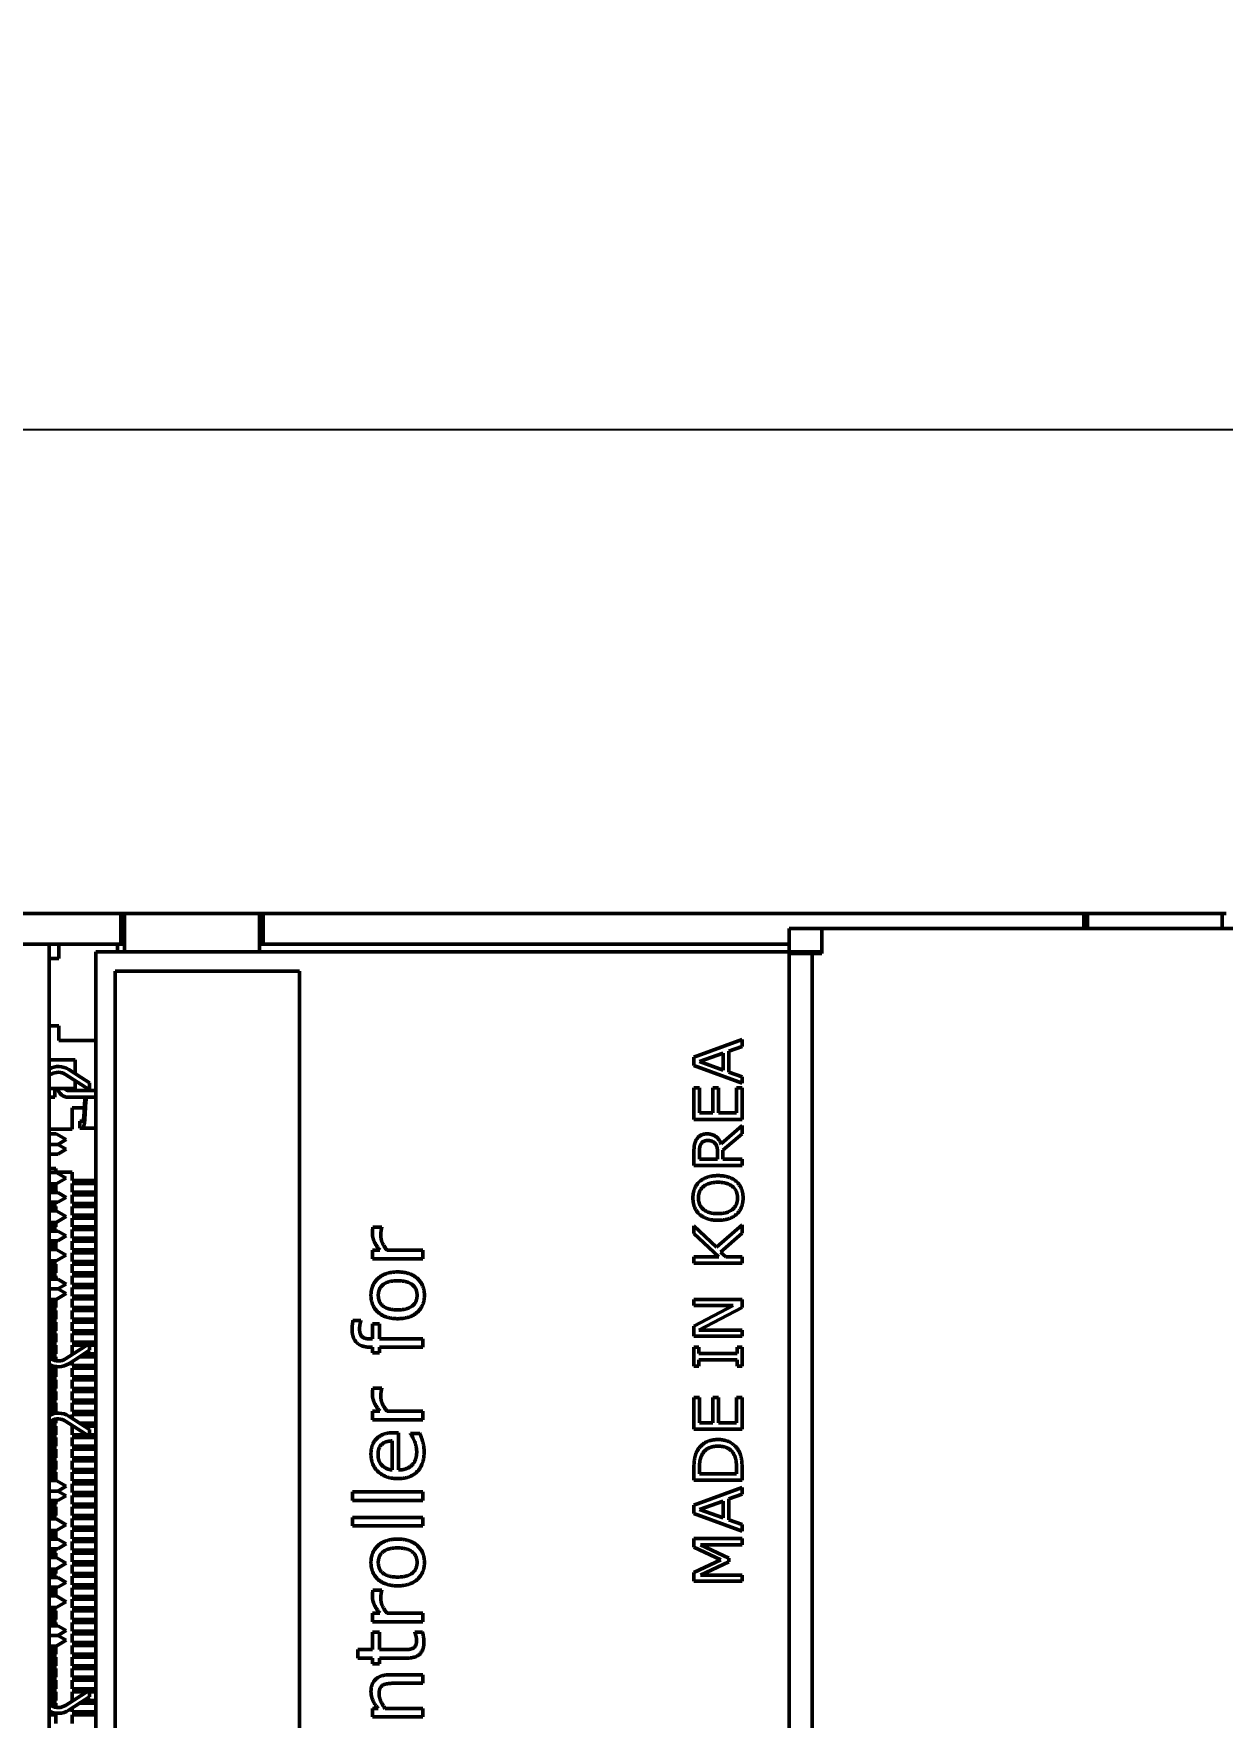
# Model space of a CAD drawing. Header units: millimetres. Extents: x 3137 to 5094, y 789 to 1822.
# Drawn here: x 3320.8 to 3382.5, y 1572.1 to 1659.5 of the extents above; entities that cross this region are included whole.
import ezdxf

# ---------------------------------------------------------------- set-up
doc = ezdxf.new("R2010")
doc.units = ezdxf.units.MM
doc.header["$LTSCALE"] = 1.8
doc.layers.add('외형선(ISO)', color=7, linetype='Continuous', lineweight=50)
doc.layers.add('치수(ISO)', color=7, linetype='Continuous', lineweight=25)
doc.styles.add('레이블 문자 (JIS)', font='')
doc.styles.get('레이블 문자 (JIS)').set_extended_font_data('Gulim')
doc.dimstyles.new('복사 대상기본값 (JIS)', dxfattribs={"dimscale": 1.5, "dimtxt": 3, "dimasz": 2, "dimexe": 1, "dimexo": 0.5, "dimgap": 0.8, "dimtad": 1, "dimdsep": 46, "dimtxsty": '레이블 문자 (JIS)', "dimblk": 'Filled-1', "dimcen": 0.09, "dimdle": 10, "dimclrd": 256, "dimclre": 256, "dimclrt": 256, "dimazin": 2, "dimtfac": 0.666667, "dimtmove": 0, "dimatfit": 3, "dimldrblk": 'OPEN', "dimfxl": 1, "dimtolj": 1, "dimtzin": 0, "dimlwd": -1, "dimlwe": -1, "dimarcsym": 0})

# ---------------------------------------------------------------- blocks, each defined once
blk = doc.blocks.new('Filled-1')
at = {"color": 0}
for p, q in [((0, 0), (-1, 0.1)), ((-1, 0.1), (-1, -0.1)), ((-1, 0), (0, 0)), ((-1, -0.1), (0, 0))]:
    blk.add_line(p, q, dxfattribs=at)
at = {"color": 0, "flags": 128}
blk.add_lwpolyline([(-1, -0.1), (0, 0), (-1, 0.1), (-1, -0.1)], dxfattribs=at)
at = {"color": 0}
blk.add_solid([(-1, -0.1), (0, 0), (-1, 0.1), (-1, -0.1)], dxfattribs=at)
blk = doc.blocks.new('*D735')
at = {"layer": 'Defpoints', "color": 0}
for p in [(3615.742, 1638.942), (3296.742, 1610.811), (3615.742, 1602.811)]:
    blk.add_point(p, dxfattribs=at)
at = {"layer": '치수(ISO)'}
for p, q in [((3296.742, 1611.561), (3296.742, 1640.442)), ((3615.742, 1603.561), (3615.742, 1640.442)), ((3299.742, 1638.942), (3612.742, 1638.942))]:
    blk.add_line(p, q, dxfattribs=at)
at = {"layer": '치수(ISO)', "linetype": 'ByBlock', "xscale": 3, "yscale": 3, "zscale": 3, "rotation": 180}
blk.add_blockref('Filled-1', (3296.742, 1638.942), dxfattribs=at)
at = {"layer": '치수(ISO)', "linetype": 'ByBlock', "xscale": 3, "yscale": 3, "zscale": 3}
blk.add_blockref('Filled-1', (3615.742, 1638.942), dxfattribs=at)
at = {"layer": '치수(ISO)', "insert": (3456.262, 1649.652), "char_height": 15, "attachment_point": 5, "style": '레이블 문자 (JIS)'}
blk.add_mtext('\\A1;319', dxfattribs=at)
blk = doc.blocks.new('_Open')
at = {"color": 0, "linetype": 'ByBlock', "lineweight": -2}
for p, q in [((-1, 0.167), (0, 0)), ((-1, -0.167), (0, 0)), ((0, 0), (-1, 0))]:
    blk.add_line(p, q, dxfattribs=at)

msp = doc.modelspace()

# ---------------------------------------------------------------- linework, layer by layer
at = {"layer": '외형선(ISO)'}
for p, q in [((3325.342, 1613.811), (3304.742, 1613.811)), ((3325.342, 1613.811), (3325.542, 1613.811)), ((3325.342, 1612.211), (3325.342, 1613.811)), ((3332.542, 1613.811), (3325.542, 1613.811)), ((3325.542, 1612.811), (3325.542, 1613.811)), ((3332.542, 1613.811), (3332.542, 1612.811)), ((3332.542, 1613.811), (3332.742, 1613.811)), ((3375.342, 1613.811), (3332.742, 1613.811)), ((3332.742, 1613.811), (3332.742, 1612.211)), ((3375.342, 1613.811), (3375.542, 1613.811)), ((3375.342, 1613.018), (3375.342, 1613.811)), ((3375.542, 1613.018), (3375.542, 1613.811)), ((3382.542, 1613.811), (3375.542, 1613.811)), ((3382.542, 1613.811), (3382.542, 1613.018)), ((3382.542, 1613.811), (3382.742, 1613.811)), ((3325.542, 1612.811), (3325.542, 1611.811)), ((3332.542, 1611.811), (3332.542, 1612.811)), ((3360.042, 1611.818), (3360.042, 1613.018)), ((3360.042, 1613.018), (3361.742, 1613.018)), ((3361.742, 1611.718), (3361.742, 1613.018)), ((3361.742, 1613.018), (3387.742, 1613.018)), ((3321.618, 1612.211), (3320.018, 1612.211)), ((3321.618, 1612.211), (3321.618, 1522.211)), ((3325.342, 1612.211), (3321.618, 1612.211)), ((3322.118, 1612.211), (3322.118, 1611.461)), ((3324.042, 1611.811), (3324.042, 1521.811)), ((3324.042, 1611.811), (3360.042, 1611.811)), ((3325.174, 1612.211), (3325.174, 1611.811)), ((3325.542, 1612.211), (3325.342, 1612.211)), ((3332.742, 1612.211), (3332.542, 1612.211)), ((3360.042, 1612.211), (3332.742, 1612.211)), ((3361.742, 1611.818), (3360.042, 1611.818)), ((3360.042, 1611.811), (3360.042, 1610.918)), ((3361.242, 1611.718), (3360.042, 1611.718)), ((3361.242, 1611.718), (3361.242, 1609.718)), ((3361.242, 1611.718), (3361.742, 1611.718)), ((3322.118, 1611.461), (3321.618, 1611.461)), ((3334.627, 1610.811), (3325.042, 1610.811)), ((3325.042, 1610.811), (3325.042, 1522.811)), ((3334.627, 1522.811), (3334.627, 1610.811)), ((3360.042, 1609.718), (3360.042, 1610.918)), ((3360.042, 1609.718), (3360.042, 1526.318)), ((3361.242, 1609.718), (3361.242, 1526.318)), ((3321.618, 1607.961), (3322.118, 1607.961)), ((3322.118, 1607.961), (3322.118, 1607.211)), ((3322.118, 1607.211), (3324.042, 1607.211)), ((3357.603, 1607.256), (3355.103, 1606.346)), ((3357.603, 1606.903), (3357.603, 1607.256)), ((3355.103, 1606.346), (3355.103, 1605.901)), ((3355.392, 1606.115), (3356.621, 1606.554)), ((3356.621, 1606.554), (3356.621, 1605.674)), ((3356.909, 1606.658), (3357.603, 1606.903)), ((3356.909, 1605.57), (3356.909, 1606.658)), ((3321.618, 1606.211), (3322.018, 1606.211)), ((3321.618, 1605.387), (3321.741, 1605.46)), ((3322.018, 1606.211), (3322.568, 1606.211)), ((3323.282, 1604.925), (3322.474, 1605.445)), ((3322.568, 1606.211), (3322.968, 1606.211)), ((3323.282, 1605.281), (3322.636, 1605.697)), ((3322.968, 1606.211), (3322.968, 1605.484)), ((3355.103, 1605.901), (3357.603, 1604.99)), ((3356.621, 1605.674), (3355.392, 1606.115)), ((3357.603, 1605.327), (3356.909, 1605.57)), ((3321.618, 1604.711), (3322.018, 1604.711)), ((3321.918, 1604.711), (3321.918, 1604.261)), ((3322.018, 1604.711), (3322.568, 1604.711)), ((3322.568, 1604.711), (3322.968, 1604.711)), ((3324.042, 1604.611), (3322.608, 1604.611)), ((3322.968, 1605.127), (3322.968, 1604.711)), ((3323.718, 1605.001), (3323.282, 1605.281)), ((3323.718, 1604.645), (3323.282, 1604.925)), ((3323.718, 1605.001), (3323.718, 1604.645)), ((3355.103, 1604.756), (3355.103, 1603.111)), ((3355.399, 1604.756), (3355.103, 1604.756)), ((3355.399, 1603.443), (3355.399, 1604.756)), ((3356.082, 1604.756), (3356.082, 1603.443)), ((3356.378, 1604.756), (3356.082, 1604.756)), ((3356.378, 1603.443), (3356.378, 1604.756)), ((3357.307, 1604.756), (3357.307, 1603.443)), ((3357.603, 1604.756), (3357.307, 1604.756)), ((3357.603, 1604.99), (3357.603, 1605.327)), ((3357.603, 1603.111), (3357.603, 1604.756)), ((3321.618, 1604.261), (3321.918, 1604.261)), ((3322.608, 1604.261), (3324.042, 1604.261)), ((3323.447, 1603.711), (3322.818, 1603.711)), ((3322.818, 1603.711), (3322.818, 1602.611)), ((3323.416, 1603.231), (3323.476, 1604.17)), ((3323.529, 1604.04), (3323.468, 1603.101)), ((3323.363, 1603.011), (3323.218, 1603.011)), ((3323.218, 1603.011), (3323.218, 1602.661)), ((3355.103, 1603.111), (3357.603, 1603.111)), ((3356.082, 1603.443), (3355.399, 1603.443)), ((3357.307, 1603.443), (3356.378, 1603.443)), ((3357.603, 1602.788), (3356.509, 1601.848)), ((3357.603, 1602.356), (3357.603, 1602.788)), ((3321.618, 1602.611), (3322.818, 1602.611)), ((3321.618, 1602.361), (3321.988, 1602.361)), ((3321.988, 1602.361), (3322.508, 1602.061)), ((3322.508, 1602.061), (3322.075, 1601.811)), ((3323.363, 1602.661), (3323.218, 1602.661)), ((3323.363, 1602.661), (3324.042, 1602.661)), ((3356.609, 1601.519), (3357.603, 1602.356)), ((3321.618, 1601.811), (3322.075, 1601.811)), ((3322.075, 1601.311), (3321.618, 1601.311)), ((3322.075, 1601.811), (3322.508, 1601.561)), ((3322.508, 1601.561), (3322.075, 1601.311)), ((3355.103, 1601.419), (3355.103, 1600.719)), ((3355.39, 1601.052), (3355.39, 1601.443)), ((3356.331, 1601.052), (3355.39, 1601.052)), ((3356.331, 1601.388), (3356.331, 1601.052)), ((3356.609, 1601.052), (3356.609, 1601.519)), ((3357.603, 1601.052), (3356.609, 1601.052)), ((3357.603, 1600.719), (3357.603, 1601.052)), ((3321.618, 1600.561), (3321.968, 1600.561)), ((3321.618, 1600.361), (3321.988, 1600.361)), ((3321.968, 1600.561), (3321.968, 1600.366)), ((3322.818, 1600.366), (3321.968, 1600.366)), ((3321.968, 1600.366), (3321.968, 1600.361)), ((3321.988, 1600.361), (3322.508, 1600.061)), ((3322.818, 1600.366), (3322.818, 1599.936)), ((3355.103, 1600.719), (3357.603, 1600.719)), ((3321.988, 1599.761), (3321.618, 1599.761)), ((3321.856, 1599.636), (3321.618, 1599.636)), ((3321.856, 1599.486), (3321.618, 1599.486)), ((3321.918, 1599.336), (3321.618, 1599.336)), ((3322.075, 1599.311), (3321.618, 1599.311)), ((3321.968, 1599.636), (3321.856, 1599.636)), ((3321.856, 1599.636), (3321.856, 1599.486)), ((3321.968, 1599.486), (3321.856, 1599.486)), ((3321.968, 1599.336), (3321.918, 1599.336)), ((3321.918, 1599.336), (3321.918, 1599.311)), ((3321.968, 1599.761), (3321.968, 1599.336)), ((3322.508, 1600.061), (3321.988, 1599.761)), ((3322.075, 1599.311), (3322.508, 1599.061)), ((3324.042, 1599.936), (3322.818, 1599.936)), ((3322.818, 1599.786), (3322.818, 1599.336)), ((3324.042, 1599.786), (3322.818, 1599.786)), ((3324.042, 1599.336), (3322.818, 1599.336)), ((3321.618, 1598.811), (3322.075, 1598.811)), ((3321.918, 1598.736), (3321.618, 1598.736)), ((3321.918, 1598.586), (3321.618, 1598.586)), ((3321.856, 1598.436), (3321.618, 1598.436)), ((3321.618, 1598.361), (3321.988, 1598.361)), ((3321.968, 1598.436), (3321.856, 1598.436)), ((3321.856, 1598.436), (3321.856, 1598.361)), ((3321.968, 1598.736), (3321.918, 1598.736)), ((3321.918, 1598.736), (3321.918, 1598.586)), ((3321.968, 1598.586), (3321.918, 1598.586)), ((3321.968, 1598.811), (3321.968, 1598.736)), ((3321.968, 1598.586), (3321.968, 1598.361)), ((3321.988, 1598.361), (3322.508, 1598.061)), ((3322.508, 1599.061), (3322.075, 1598.811)), ((3322.818, 1599.186), (3322.818, 1598.736)), ((3324.042, 1599.186), (3322.818, 1599.186)), ((3324.042, 1598.736), (3322.818, 1598.736)), ((3322.818, 1598.586), (3322.818, 1598.136)), ((3324.042, 1598.586), (3322.818, 1598.586)), ((3321.988, 1597.761), (3321.618, 1597.761)), ((3321.856, 1597.686), (3321.618, 1597.686)), ((3321.918, 1597.536), (3321.618, 1597.536)), ((3321.856, 1597.761), (3321.856, 1597.686)), ((3321.968, 1597.686), (3321.856, 1597.686)), ((3321.968, 1597.536), (3321.918, 1597.536)), ((3321.918, 1597.536), (3321.918, 1597.386)), ((3321.968, 1597.761), (3321.968, 1597.536)), ((3322.508, 1598.061), (3321.988, 1597.761)), ((3324.042, 1598.136), (3322.818, 1598.136)), ((3322.818, 1597.986), (3322.818, 1597.536)), ((3324.042, 1597.986), (3322.818, 1597.986)), ((3324.042, 1597.536), (3322.818, 1597.536)), ((3338.89, 1597.51), (3338.436, 1597.51)), ((3338.89, 1597.487), (3338.89, 1597.51)), ((3355.103, 1597.586), (3355.103, 1597.182)), ((3356.278, 1596.474), (3355.103, 1597.586)), ((3357.603, 1597.639), (3356.278, 1596.474)), ((3357.603, 1597.209), (3357.603, 1597.639)), ((3321.918, 1597.386), (3321.618, 1597.386)), ((3322.075, 1597.311), (3321.618, 1597.311)), ((3321.618, 1596.811), (3322.075, 1596.811)), ((3321.918, 1596.786), (3321.618, 1596.786)), ((3321.856, 1596.636), (3321.618, 1596.636)), ((3321.968, 1596.636), (3321.856, 1596.636)), ((3321.856, 1596.636), (3321.856, 1596.486)), ((3321.968, 1597.386), (3321.918, 1597.386)), ((3321.918, 1596.811), (3321.918, 1596.786)), ((3321.968, 1596.786), (3321.918, 1596.786)), ((3321.968, 1597.386), (3321.968, 1597.311)), ((3321.968, 1596.786), (3321.968, 1596.361)), ((3322.075, 1597.311), (3322.508, 1597.061)), ((3322.508, 1597.061), (3322.075, 1596.811)), ((3322.818, 1597.386), (3322.818, 1596.936)), ((3324.042, 1597.386), (3322.818, 1597.386)), ((3324.042, 1596.936), (3322.818, 1596.936)), ((3322.818, 1596.786), (3322.818, 1596.336)), ((3324.042, 1596.786), (3322.818, 1596.786)), ((3355.103, 1597.182), (3356.405, 1595.972)), ((3356.49, 1596.221), (3357.603, 1597.209)), ((3321.856, 1596.486), (3321.618, 1596.486)), ((3321.618, 1596.361), (3321.988, 1596.361)), ((3321.988, 1595.761), (3321.618, 1595.761)), ((3321.918, 1595.736), (3321.618, 1595.736)), ((3321.968, 1596.486), (3321.856, 1596.486)), ((3321.968, 1595.736), (3321.918, 1595.736)), ((3321.918, 1595.736), (3321.918, 1595.586)), ((3321.968, 1595.761), (3321.968, 1595.736)), ((3321.988, 1596.361), (3322.508, 1596.061)), ((3322.508, 1596.061), (3321.988, 1595.761)), ((3324.042, 1596.336), (3322.818, 1596.336)), ((3322.818, 1596.186), (3322.818, 1595.736)), ((3324.042, 1596.186), (3322.818, 1596.186)), ((3324.042, 1595.736), (3322.818, 1595.736)), ((3338.407, 1596.313), (3338.407, 1595.87)), ((3338.796, 1596.313), (3338.407, 1596.313)), ((3338.407, 1595.87), (3341.033, 1595.87)), ((3341.033, 1596.313), (3339.17, 1596.313)), ((3341.033, 1595.87), (3341.033, 1596.313)), ((3355.103, 1595.972), (3355.103, 1595.639)), ((3356.405, 1595.972), (3355.103, 1595.972)), ((3356.756, 1595.972), (3356.49, 1596.221)), ((3357.603, 1595.972), (3356.756, 1595.972)), ((3357.603, 1595.639), (3357.603, 1595.972)), ((3321.918, 1595.586), (3321.618, 1595.586)), ((3321.856, 1595.436), (3321.618, 1595.436)), ((3321.856, 1595.286), (3321.618, 1595.286)), ((3321.918, 1595.136), (3321.618, 1595.136)), ((3321.918, 1594.986), (3321.618, 1594.986)), ((3321.968, 1595.436), (3321.856, 1595.436)), ((3321.856, 1595.436), (3321.856, 1595.286)), ((3321.968, 1595.286), (3321.856, 1595.286)), ((3321.968, 1595.586), (3321.918, 1595.586)), ((3321.968, 1595.136), (3321.918, 1595.136)), ((3321.918, 1595.136), (3321.918, 1594.986)), ((3321.968, 1594.986), (3321.918, 1594.986)), ((3321.968, 1595.586), (3321.968, 1595.136)), ((3321.968, 1594.986), (3321.968, 1594.811)), ((3322.818, 1595.586), (3322.818, 1595.136)), ((3324.042, 1595.586), (3322.818, 1595.586)), ((3324.042, 1595.136), (3322.818, 1595.136)), ((3322.818, 1594.986), (3322.818, 1594.536)), ((3324.042, 1594.986), (3322.818, 1594.986)), ((3355.103, 1595.639), (3357.603, 1595.639)), ((3321.856, 1594.836), (3321.618, 1594.836)), ((3321.618, 1594.811), (3322.075, 1594.811)), ((3322.075, 1594.311), (3321.618, 1594.311)), ((3321.968, 1594.836), (3321.856, 1594.836)), ((3321.856, 1594.836), (3321.856, 1594.811)), ((3322.508, 1594.061), (3321.988, 1593.761)), ((3322.075, 1594.811), (3322.508, 1594.561)), ((3322.508, 1594.561), (3322.075, 1594.311)), ((3322.075, 1594.311), (3322.508, 1594.061)), ((3324.042, 1594.536), (3322.818, 1594.536)), ((3322.818, 1594.386), (3322.818, 1593.936)), ((3324.042, 1594.386), (3322.818, 1594.386)), ((3321.988, 1593.761), (3321.618, 1593.761)), ((3321.856, 1593.636), (3321.618, 1593.636)), ((3321.856, 1593.486), (3321.618, 1593.486)), ((3321.918, 1593.336), (3321.618, 1593.336)), ((3321.918, 1593.186), (3321.618, 1593.186)), ((3321.968, 1593.636), (3321.856, 1593.636)), ((3321.856, 1593.636), (3321.856, 1593.486)), ((3321.968, 1593.486), (3321.856, 1593.486)), ((3321.968, 1593.336), (3321.918, 1593.336)), ((3321.918, 1593.336), (3321.918, 1593.186)), ((3321.968, 1593.186), (3321.918, 1593.186)), ((3321.968, 1593.761), (3321.968, 1593.336)), ((3321.968, 1593.186), (3321.968, 1592.736)), ((3324.042, 1593.936), (3322.818, 1593.936)), ((3322.818, 1593.786), (3322.818, 1593.336)), ((3324.042, 1593.786), (3322.818, 1593.786)), ((3324.042, 1593.336), (3322.818, 1593.336)), ((3322.818, 1593.186), (3322.818, 1592.736)), ((3324.042, 1593.186), (3322.818, 1593.186)), ((3355.103, 1593.758), (3355.103, 1593.448)), ((3357.603, 1593.758), (3355.103, 1593.758)), ((3357.143, 1593.448), (3355.103, 1592.366)), ((3355.103, 1593.448), (3357.143, 1593.448)), ((3355.366, 1592.162), (3357.603, 1593.348)), ((3357.603, 1593.348), (3357.603, 1593.758)), ((3321.856, 1593.036), (3321.618, 1593.036)), ((3321.856, 1592.886), (3321.618, 1592.886)), ((3321.918, 1592.736), (3321.618, 1592.736)), ((3321.918, 1592.586), (3321.618, 1592.586)), ((3321.856, 1592.436), (3321.618, 1592.436)), ((3321.856, 1592.286), (3321.618, 1592.286)), ((3321.968, 1593.036), (3321.856, 1593.036)), ((3321.856, 1593.036), (3321.856, 1592.886)), ((3321.968, 1592.886), (3321.856, 1592.886)), ((3321.968, 1592.436), (3321.856, 1592.436)), ((3321.856, 1592.436), (3321.856, 1592.286)), ((3321.968, 1592.286), (3321.856, 1592.286)), ((3321.968, 1592.736), (3321.918, 1592.736)), ((3321.918, 1592.736), (3321.918, 1592.586)), ((3321.968, 1592.586), (3321.918, 1592.586)), ((3321.968, 1592.586), (3321.968, 1592.136)), ((3324.042, 1592.736), (3322.818, 1592.736)), ((3322.818, 1592.586), (3322.818, 1592.136)), ((3324.042, 1592.586), (3322.818, 1592.586)), ((3337.804, 1592.667), (3337.398, 1592.667)), ((3337.804, 1592.644), (3337.804, 1592.667)), ((3338.407, 1592.501), (3338.407, 1591.707)), ((3338.778, 1592.501), (3338.407, 1592.501)), ((3338.778, 1591.721), (3338.778, 1592.501)), ((3355.103, 1592.366), (3355.103, 1591.852)), ((3321.918, 1592.136), (3321.618, 1592.136)), ((3321.918, 1591.986), (3321.618, 1591.986)), ((3321.856, 1591.836), (3321.618, 1591.836)), ((3321.856, 1591.686), (3321.618, 1591.686)), ((3321.918, 1591.536), (3321.618, 1591.536)), ((3321.918, 1591.386), (3321.618, 1591.386)), ((3321.968, 1591.836), (3321.856, 1591.836)), ((3321.856, 1591.836), (3321.856, 1591.686)), ((3321.968, 1591.686), (3321.856, 1591.686)), ((3321.968, 1592.136), (3321.918, 1592.136)), ((3321.918, 1592.136), (3321.918, 1591.986)), ((3321.968, 1591.986), (3321.918, 1591.986)), ((3321.968, 1591.536), (3321.918, 1591.536)), ((3321.918, 1591.536), (3321.918, 1591.386)), ((3321.968, 1591.386), (3321.918, 1591.386)), ((3321.968, 1591.986), (3321.968, 1591.536)), ((3321.968, 1591.386), (3321.968, 1590.936)), ((3324.042, 1592.136), (3322.818, 1592.136)), ((3322.818, 1591.986), (3322.818, 1591.536)), ((3324.042, 1591.986), (3322.818, 1591.986)), ((3324.042, 1591.536), (3322.818, 1591.536)), ((3322.818, 1591.386), (3322.818, 1590.936)), ((3323.576, 1591.386), (3322.818, 1591.386)), ((3323.282, 1591.197), (3323.718, 1591.477)), ((3323.718, 1591.12), (3323.718, 1591.477)), ((3324.042, 1591.386), (3323.718, 1591.386)), ((3338.407, 1591.707), (3338.318, 1591.707)), ((3341.033, 1591.721), (3338.778, 1591.721)), ((3341.033, 1591.278), (3341.033, 1591.721)), ((3355.103, 1591.852), (3357.603, 1591.852)), ((3357.603, 1592.162), (3355.366, 1592.162)), ((3357.603, 1591.852), (3357.603, 1592.162)), ((3321.856, 1591.236), (3321.618, 1591.236)), ((3321.856, 1591.086), (3321.618, 1591.086)), ((3321.918, 1590.936), (3321.618, 1590.936)), ((3321.918, 1590.786), (3321.618, 1590.786)), ((3321.741, 1590.661), (3321.618, 1590.734)), ((3321.856, 1590.636), (3321.789, 1590.636)), ((3321.968, 1591.236), (3321.856, 1591.236)), ((3321.856, 1591.236), (3321.856, 1591.086)), ((3321.968, 1591.086), (3321.856, 1591.086)), ((3321.968, 1590.636), (3321.856, 1590.636)), ((3321.856, 1590.636), (3321.856, 1590.607)), ((3321.968, 1590.936), (3321.918, 1590.936)), ((3321.918, 1590.936), (3321.918, 1590.786)), ((3321.968, 1590.786), (3321.918, 1590.786)), ((3321.968, 1590.786), (3321.968, 1590.577)), ((3322.474, 1590.677), (3323.282, 1591.197)), ((3322.636, 1590.424), (3323.282, 1590.84)), ((3322.876, 1590.936), (3322.818, 1590.936)), ((3322.818, 1590.541), (3322.818, 1590.336)), ((3324.042, 1590.786), (3323.198, 1590.786)), ((3323.282, 1590.84), (3323.718, 1591.12)), ((3324.042, 1590.936), (3323.431, 1590.936)), ((3338.321, 1591.278), (3338.407, 1591.278)), ((3338.407, 1591.278), (3338.407, 1590.981)), ((3338.407, 1590.981), (3338.778, 1590.981)), ((3338.778, 1591.278), (3341.033, 1591.278)), ((3338.778, 1590.981), (3338.778, 1591.278)), ((3355.103, 1591.284), (3355.103, 1590.299)), ((3355.358, 1591.284), (3355.103, 1591.284)), ((3355.358, 1590.958), (3355.358, 1591.284)), ((3357.348, 1590.958), (3355.358, 1590.958)), ((3355.358, 1590.625), (3357.348, 1590.625)), ((3355.358, 1590.299), (3355.358, 1590.625)), ((3357.348, 1591.284), (3357.348, 1590.958)), ((3357.603, 1591.284), (3357.348, 1591.284)), ((3357.348, 1590.625), (3357.348, 1590.299)), ((3357.603, 1590.299), (3357.603, 1591.284)), ((3321.727, 1590.336), (3321.618, 1590.336)), ((3321.918, 1590.186), (3321.618, 1590.186)), ((3321.856, 1590.036), (3321.618, 1590.036)), ((3321.856, 1589.886), (3321.618, 1589.886)), ((3321.918, 1589.736), (3321.618, 1589.736)), ((3321.968, 1590.036), (3321.856, 1590.036)), ((3321.856, 1590.036), (3321.856, 1589.886)), ((3321.968, 1589.886), (3321.856, 1589.886)), ((3321.918, 1590.281), (3321.918, 1590.186)), ((3321.968, 1590.186), (3321.918, 1590.186)), ((3321.968, 1589.736), (3321.918, 1589.736)), ((3321.918, 1589.736), (3321.918, 1589.586)), ((3321.968, 1590.186), (3321.968, 1589.736)), ((3324.042, 1590.336), (3322.818, 1590.336)), ((3322.818, 1590.186), (3322.818, 1589.736)), ((3324.042, 1590.186), (3322.818, 1590.186)), ((3324.042, 1589.736), (3322.818, 1589.736)), ((3355.103, 1590.299), (3355.358, 1590.299)), ((3357.348, 1590.299), (3357.603, 1590.299)), ((3321.918, 1589.586), (3321.618, 1589.586)), ((3321.856, 1589.436), (3321.618, 1589.436)), ((3321.856, 1589.286), (3321.618, 1589.286)), ((3321.918, 1589.136), (3321.618, 1589.136)), ((3321.918, 1588.986), (3321.618, 1588.986)), ((3321.856, 1588.836), (3321.618, 1588.836)), ((3321.968, 1589.436), (3321.856, 1589.436)), ((3321.856, 1589.436), (3321.856, 1589.286)), ((3321.968, 1589.286), (3321.856, 1589.286)), ((3321.968, 1588.836), (3321.856, 1588.836)), ((3321.856, 1588.836), (3321.856, 1588.686)), ((3321.968, 1589.586), (3321.918, 1589.586)), ((3321.968, 1589.136), (3321.918, 1589.136)), ((3321.918, 1589.136), (3321.918, 1588.986)), ((3321.968, 1588.986), (3321.918, 1588.986)), ((3321.968, 1589.586), (3321.968, 1589.136)), ((3321.968, 1588.986), (3321.968, 1588.536)), ((3322.818, 1589.586), (3322.818, 1589.136)), ((3324.042, 1589.586), (3322.818, 1589.586)), ((3324.042, 1589.136), (3322.818, 1589.136)), ((3322.818, 1588.986), (3322.818, 1588.536)), ((3324.042, 1588.986), (3322.818, 1588.986)), ((3338.89, 1589.15), (3338.436, 1589.15)), ((3338.89, 1589.127), (3338.89, 1589.15)), ((3321.856, 1588.686), (3321.618, 1588.686)), ((3321.918, 1588.536), (3321.618, 1588.536)), ((3321.918, 1588.386), (3321.618, 1588.386)), ((3321.856, 1588.236), (3321.618, 1588.236)), ((3321.856, 1588.086), (3321.618, 1588.086)), ((3321.918, 1587.936), (3321.618, 1587.936)), ((3321.968, 1588.686), (3321.856, 1588.686)), ((3321.968, 1588.236), (3321.856, 1588.236)), ((3321.856, 1588.236), (3321.856, 1588.086)), ((3321.968, 1588.086), (3321.856, 1588.086)), ((3321.968, 1588.536), (3321.918, 1588.536)), ((3321.918, 1588.536), (3321.918, 1588.386)), ((3321.968, 1588.386), (3321.918, 1588.386)), ((3321.968, 1587.936), (3321.918, 1587.936)), ((3321.918, 1587.936), (3321.918, 1587.84)), ((3321.968, 1588.386), (3321.968, 1587.936)), ((3324.042, 1588.536), (3322.818, 1588.536)), ((3322.818, 1588.386), (3322.818, 1587.936)), ((3324.042, 1588.386), (3322.818, 1588.386)), ((3324.042, 1587.936), (3322.818, 1587.936)), ((3338.407, 1587.953), (3338.407, 1587.51)), ((3338.796, 1587.953), (3338.407, 1587.953)), ((3341.033, 1587.953), (3339.17, 1587.953)), ((3341.033, 1587.51), (3341.033, 1587.953)), ((3355.103, 1588.668), (3355.103, 1587.023)), ((3355.399, 1588.668), (3355.103, 1588.668)), ((3355.399, 1587.356), (3355.399, 1588.668)), ((3356.082, 1588.668), (3356.082, 1587.356)), ((3356.378, 1588.668), (3356.082, 1588.668)), ((3356.378, 1587.356), (3356.378, 1588.668)), ((3357.307, 1588.668), (3357.307, 1587.356)), ((3357.603, 1588.668), (3357.307, 1588.668)), ((3357.603, 1587.023), (3357.603, 1588.668)), ((3321.727, 1587.786), (3321.618, 1587.786)), ((3321.618, 1587.387), (3321.741, 1587.46)), ((3321.918, 1587.336), (3321.618, 1587.336)), ((3321.918, 1587.186), (3321.618, 1587.186)), ((3321.856, 1587.036), (3321.618, 1587.036)), ((3321.856, 1587.486), (3321.79, 1587.486)), ((3321.856, 1587.514), (3321.856, 1587.486)), ((3321.968, 1587.486), (3321.856, 1587.486)), ((3321.968, 1587.036), (3321.856, 1587.036)), ((3321.856, 1587.036), (3321.856, 1586.886)), ((3321.968, 1587.336), (3321.918, 1587.336)), ((3321.918, 1587.336), (3321.918, 1587.186)), ((3321.968, 1587.186), (3321.918, 1587.186)), ((3321.968, 1587.544), (3321.968, 1587.336)), ((3321.968, 1587.186), (3321.968, 1586.736)), ((3323.282, 1586.925), (3322.474, 1587.445)), ((3323.282, 1587.281), (3322.636, 1587.697)), ((3322.818, 1587.786), (3322.818, 1587.58)), ((3324.042, 1587.786), (3322.818, 1587.786)), ((3322.818, 1587.186), (3322.818, 1586.736)), ((3322.876, 1587.186), (3322.818, 1587.186)), ((3324.042, 1587.336), (3323.198, 1587.336)), ((3323.718, 1587.001), (3323.282, 1587.281)), ((3324.042, 1587.186), (3323.431, 1587.186)), ((3323.718, 1587.001), (3323.718, 1586.645)), ((3338.407, 1587.51), (3341.033, 1587.51)), ((3355.103, 1587.023), (3357.603, 1587.023)), ((3356.082, 1587.356), (3355.399, 1587.356)), ((3357.307, 1587.356), (3356.378, 1587.356)), ((3321.856, 1586.886), (3321.618, 1586.886)), ((3321.918, 1586.736), (3321.618, 1586.736)), ((3321.918, 1586.586), (3321.618, 1586.586)), ((3321.856, 1586.436), (3321.618, 1586.436)), ((3321.856, 1586.286), (3321.618, 1586.286)), ((3321.918, 1586.136), (3321.618, 1586.136)), ((3321.968, 1586.886), (3321.856, 1586.886)), ((3321.968, 1586.436), (3321.856, 1586.436)), ((3321.856, 1586.436), (3321.856, 1586.286)), ((3321.968, 1586.286), (3321.856, 1586.286)), ((3321.968, 1586.736), (3321.918, 1586.736)), ((3321.918, 1586.736), (3321.918, 1586.586)), ((3321.968, 1586.586), (3321.918, 1586.586)), ((3321.968, 1586.136), (3321.918, 1586.136)), ((3321.918, 1586.136), (3321.918, 1585.986)), ((3321.968, 1586.586), (3321.968, 1586.136)), ((3323.576, 1586.736), (3322.818, 1586.736)), ((3322.818, 1586.586), (3322.818, 1586.136)), ((3324.042, 1586.586), (3322.818, 1586.586)), ((3324.042, 1586.136), (3322.818, 1586.136)), ((3323.718, 1586.645), (3323.282, 1586.925)), ((3324.042, 1586.736), (3323.718, 1586.736)), ((3339.427, 1586.41), (3339.427, 1584.904)), ((3339.764, 1586.841), (3339.524, 1586.841)), ((3339.764, 1584.904), (3339.764, 1586.841)), ((3340.39, 1586.79), (3340.39, 1586.767)), ((3340.873, 1586.79), (3340.39, 1586.79)), ((3321.918, 1585.986), (3321.618, 1585.986)), ((3321.856, 1585.836), (3321.618, 1585.836)), ((3321.856, 1585.686), (3321.618, 1585.686)), ((3321.918, 1585.536), (3321.618, 1585.536)), ((3321.918, 1585.386), (3321.618, 1585.386)), ((3321.856, 1585.236), (3321.618, 1585.236)), ((3321.968, 1585.836), (3321.856, 1585.836)), ((3321.856, 1585.836), (3321.856, 1585.686)), ((3321.968, 1585.686), (3321.856, 1585.686)), ((3321.968, 1585.236), (3321.856, 1585.236)), ((3321.856, 1585.236), (3321.856, 1585.086)), ((3321.968, 1585.986), (3321.918, 1585.986)), ((3321.968, 1585.536), (3321.918, 1585.536)), ((3321.918, 1585.536), (3321.918, 1585.386)), ((3321.968, 1585.386), (3321.918, 1585.386)), ((3321.968, 1585.986), (3321.968, 1585.536)), ((3321.968, 1585.386), (3321.968, 1584.936)), ((3322.818, 1585.986), (3322.818, 1585.536)), ((3324.042, 1585.986), (3322.818, 1585.986)), ((3324.042, 1585.536), (3322.818, 1585.536)), ((3322.818, 1585.386), (3322.818, 1584.936)), ((3324.042, 1585.386), (3322.818, 1585.386)), ((3321.856, 1585.086), (3321.618, 1585.086)), ((3321.918, 1584.936), (3321.618, 1584.936)), ((3321.918, 1584.786), (3321.618, 1584.786)), ((3321.856, 1584.636), (3321.618, 1584.636)), ((3321.856, 1584.486), (3321.618, 1584.486)), ((3321.618, 1584.361), (3321.988, 1584.361)), ((3321.968, 1585.086), (3321.856, 1585.086)), ((3321.968, 1584.636), (3321.856, 1584.636)), ((3321.856, 1584.636), (3321.856, 1584.486)), ((3321.968, 1584.486), (3321.856, 1584.486)), ((3321.968, 1584.936), (3321.918, 1584.936)), ((3321.918, 1584.936), (3321.918, 1584.786)), ((3321.968, 1584.786), (3321.918, 1584.786)), ((3321.968, 1584.786), (3321.968, 1584.361)), ((3321.988, 1584.361), (3322.508, 1584.061)), ((3324.042, 1584.936), (3322.818, 1584.936)), ((3322.818, 1584.786), (3322.818, 1584.336)), ((3324.042, 1584.786), (3322.818, 1584.786)), ((3355.103, 1584.999), (3355.103, 1584.374)), ((3355.103, 1584.374), (3357.603, 1584.374)), ((3355.39, 1584.707), (3355.39, 1585.019)), ((3357.315, 1584.707), (3355.39, 1584.707)), ((3357.315, 1585.019), (3357.315, 1584.707)), ((3357.603, 1584.374), (3357.603, 1585.005)), ((3321.618, 1583.811), (3322.075, 1583.811)), ((3322.508, 1584.061), (3322.075, 1583.811)), ((3322.075, 1583.811), (3322.508, 1583.561)), ((3322.508, 1583.561), (3322.075, 1583.311)), ((3324.042, 1584.336), (3322.818, 1584.336)), ((3322.818, 1584.186), (3322.818, 1583.736)), ((3324.042, 1584.186), (3322.818, 1584.186)), ((3324.042, 1583.736), (3322.818, 1583.736)), ((3322.818, 1583.586), (3322.818, 1583.136)), ((3324.042, 1583.586), (3322.818, 1583.586)), ((3337.376, 1583.767), (3337.376, 1583.324)), ((3341.033, 1583.767), (3337.376, 1583.767)), ((3341.033, 1583.324), (3341.033, 1583.767)), ((3357.603, 1583.995), (3355.103, 1583.084)), ((3356.909, 1583.397), (3357.603, 1583.641)), ((3357.603, 1583.641), (3357.603, 1583.995)), ((3322.075, 1583.311), (3321.618, 1583.311)), ((3321.856, 1583.286), (3321.618, 1583.286)), ((3321.918, 1583.136), (3321.618, 1583.136)), ((3321.918, 1582.986), (3321.618, 1582.986)), ((3321.856, 1582.836), (3321.618, 1582.836)), ((3321.856, 1582.686), (3321.618, 1582.686)), ((3321.856, 1583.311), (3321.856, 1583.286)), ((3321.968, 1583.286), (3321.856, 1583.286)), ((3321.968, 1582.836), (3321.856, 1582.836)), ((3321.856, 1582.836), (3321.856, 1582.686)), ((3321.968, 1582.686), (3321.856, 1582.686)), ((3321.968, 1583.136), (3321.918, 1583.136)), ((3321.918, 1583.136), (3321.918, 1582.986)), ((3321.968, 1582.986), (3321.918, 1582.986)), ((3321.968, 1583.311), (3321.968, 1583.136)), ((3321.968, 1582.986), (3321.968, 1582.536)), ((3324.042, 1583.136), (3322.818, 1583.136)), ((3322.818, 1582.986), (3322.818, 1582.536)), ((3324.042, 1582.986), (3322.818, 1582.986)), ((3337.376, 1583.324), (3341.033, 1583.324)), ((3355.103, 1583.084), (3355.103, 1582.639)), ((3355.103, 1582.639), (3357.603, 1581.729)), ((3355.392, 1582.854), (3356.621, 1583.292)), ((3356.621, 1582.413), (3355.392, 1582.854)), ((3356.621, 1583.292), (3356.621, 1582.413)), ((3356.909, 1582.309), (3356.909, 1583.397)), ((3321.918, 1582.536), (3321.618, 1582.536)), ((3321.918, 1582.386), (3321.618, 1582.386)), ((3321.618, 1582.361), (3321.988, 1582.361)), ((3321.988, 1581.761), (3321.618, 1581.761)), ((3321.968, 1582.536), (3321.918, 1582.536)), ((3321.918, 1582.536), (3321.918, 1582.386)), ((3321.968, 1582.386), (3321.918, 1582.386)), ((3321.968, 1582.386), (3321.968, 1582.361)), ((3321.968, 1581.761), (3321.968, 1581.336)), ((3321.988, 1582.361), (3322.508, 1582.061)), ((3322.508, 1582.061), (3321.988, 1581.761)), ((3324.042, 1582.536), (3322.818, 1582.536)), ((3322.818, 1582.386), (3322.818, 1581.936)), ((3324.042, 1582.386), (3322.818, 1582.386)), ((3324.042, 1581.936), (3322.818, 1581.936)), ((3322.818, 1581.786), (3322.818, 1581.336)), ((3324.042, 1581.786), (3322.818, 1581.786)), ((3337.376, 1582.444), (3337.376, 1582.001)), ((3341.033, 1582.444), (3337.376, 1582.444)), ((3337.376, 1582.001), (3341.033, 1582.001)), ((3341.033, 1582.001), (3341.033, 1582.444)), ((3357.603, 1582.066), (3356.909, 1582.309)), ((3357.603, 1581.729), (3357.603, 1582.066)), ((3321.856, 1581.636), (3321.618, 1581.636)), ((3321.856, 1581.486), (3321.618, 1581.486)), ((3321.918, 1581.336), (3321.618, 1581.336)), ((3322.075, 1581.311), (3321.618, 1581.311)), ((3321.968, 1581.636), (3321.856, 1581.636)), ((3321.856, 1581.636), (3321.856, 1581.486)), ((3321.968, 1581.486), (3321.856, 1581.486)), ((3321.968, 1581.336), (3321.918, 1581.336)), ((3321.918, 1581.336), (3321.918, 1581.311)), ((3322.075, 1581.311), (3322.508, 1581.061)), ((3322.508, 1581.061), (3322.075, 1580.811)), ((3324.042, 1581.336), (3322.818, 1581.336)), ((3322.818, 1581.186), (3322.818, 1580.736)), ((3324.042, 1581.186), (3322.818, 1581.186)), ((3355.103, 1581.35), (3355.103, 1580.888)), ((3357.603, 1581.35), (3355.103, 1581.35)), ((3355.103, 1580.888), (3356.494, 1580.243)), ((3355.45, 1581.017), (3357.603, 1581.017)), ((3356.915, 1580.323), (3355.45, 1581.017)), ((3357.603, 1581.017), (3357.603, 1581.35)), ((3321.618, 1580.811), (3322.075, 1580.811)), ((3321.918, 1580.736), (3321.618, 1580.736)), ((3321.918, 1580.586), (3321.618, 1580.586)), ((3321.856, 1580.436), (3321.618, 1580.436)), ((3321.618, 1580.361), (3321.988, 1580.361)), ((3321.968, 1580.436), (3321.856, 1580.436)), ((3321.856, 1580.436), (3321.856, 1580.361)), ((3321.968, 1580.736), (3321.918, 1580.736)), ((3321.918, 1580.736), (3321.918, 1580.586)), ((3321.968, 1580.586), (3321.918, 1580.586)), ((3321.968, 1580.811), (3321.968, 1580.736)), ((3321.968, 1580.586), (3321.968, 1580.361)), ((3321.988, 1580.361), (3322.508, 1580.061)), ((3322.508, 1580.061), (3321.988, 1579.761)), ((3324.042, 1580.736), (3322.818, 1580.736)), ((3322.818, 1580.586), (3322.818, 1580.136)), ((3324.042, 1580.586), (3322.818, 1580.586)), ((3324.042, 1580.136), (3322.818, 1580.136)), ((3356.494, 1580.243), (3355.103, 1579.578)), ((3355.45, 1579.435), (3356.915, 1580.125)), ((3356.915, 1580.125), (3356.915, 1580.323)), ((3321.988, 1579.761), (3321.618, 1579.761)), ((3321.856, 1579.686), (3321.618, 1579.686)), ((3321.918, 1579.536), (3321.618, 1579.536)), ((3321.918, 1579.386), (3321.618, 1579.386)), ((3322.075, 1579.311), (3321.618, 1579.311)), ((3321.856, 1579.761), (3321.856, 1579.686)), ((3321.968, 1579.686), (3321.856, 1579.686)), ((3321.968, 1579.536), (3321.918, 1579.536)), ((3321.918, 1579.536), (3321.918, 1579.386)), ((3321.968, 1579.386), (3321.918, 1579.386)), ((3321.968, 1579.761), (3321.968, 1579.536)), ((3321.968, 1579.386), (3321.968, 1579.311)), ((3322.075, 1579.311), (3322.508, 1579.061)), ((3322.818, 1579.986), (3322.818, 1579.536)), ((3324.042, 1579.986), (3322.818, 1579.986)), ((3324.042, 1579.536), (3322.818, 1579.536)), ((3322.818, 1579.386), (3322.818, 1578.936)), ((3324.042, 1579.386), (3322.818, 1579.386)), ((3355.103, 1579.578), (3355.103, 1579.125)), ((3355.103, 1579.125), (3357.603, 1579.125)), ((3357.603, 1579.435), (3355.45, 1579.435)), ((3357.603, 1579.125), (3357.603, 1579.435)), ((3321.618, 1578.811), (3322.075, 1578.811)), ((3321.918, 1578.786), (3321.618, 1578.786)), ((3321.856, 1578.636), (3321.618, 1578.636)), ((3321.856, 1578.486), (3321.618, 1578.486)), ((3321.618, 1578.361), (3321.988, 1578.361)), ((3321.968, 1578.636), (3321.856, 1578.636)), ((3321.856, 1578.636), (3321.856, 1578.486)), ((3321.968, 1578.486), (3321.856, 1578.486)), ((3321.918, 1578.811), (3321.918, 1578.786)), ((3321.968, 1578.786), (3321.918, 1578.786)), ((3321.968, 1578.786), (3321.968, 1578.361)), ((3321.988, 1578.361), (3322.508, 1578.061)), ((3322.508, 1579.061), (3322.075, 1578.811)), ((3324.042, 1578.936), (3322.818, 1578.936)), ((3322.818, 1578.786), (3322.818, 1578.336)), ((3324.042, 1578.786), (3322.818, 1578.786)), ((3324.042, 1578.336), (3322.818, 1578.336)), ((3338.89, 1578.658), (3338.436, 1578.658)), ((3338.89, 1578.635), (3338.89, 1578.658)), ((3321.988, 1577.761), (3321.618, 1577.761)), ((3321.918, 1577.736), (3321.618, 1577.736)), ((3321.918, 1577.586), (3321.618, 1577.586)), ((3321.856, 1577.436), (3321.618, 1577.436)), ((3321.968, 1577.436), (3321.856, 1577.436)), ((3321.856, 1577.436), (3321.856, 1577.286)), ((3321.968, 1577.736), (3321.918, 1577.736)), ((3321.918, 1577.736), (3321.918, 1577.586)), ((3321.968, 1577.586), (3321.918, 1577.586)), ((3321.968, 1577.761), (3321.968, 1577.736)), ((3321.968, 1577.586), (3321.968, 1577.136)), ((3322.508, 1578.061), (3321.988, 1577.761)), ((3322.818, 1578.186), (3322.818, 1577.736)), ((3324.042, 1578.186), (3322.818, 1578.186)), ((3324.042, 1577.736), (3322.818, 1577.736)), ((3322.818, 1577.586), (3322.818, 1577.136)), ((3324.042, 1577.586), (3322.818, 1577.586)), ((3338.407, 1577.461), (3338.407, 1577.018)), ((3338.796, 1577.461), (3338.407, 1577.461)), ((3341.033, 1577.461), (3339.17, 1577.461)), ((3341.033, 1577.018), (3341.033, 1577.461)), ((3321.856, 1577.286), (3321.618, 1577.286)), ((3321.918, 1577.136), (3321.618, 1577.136)), ((3321.918, 1576.986), (3321.618, 1576.986)), ((3321.856, 1576.836), (3321.618, 1576.836)), ((3321.618, 1576.811), (3322.075, 1576.811)), ((3321.968, 1577.286), (3321.856, 1577.286)), ((3321.968, 1576.836), (3321.856, 1576.836)), ((3321.856, 1576.836), (3321.856, 1576.811)), ((3321.968, 1577.136), (3321.918, 1577.136)), ((3321.918, 1577.136), (3321.918, 1576.986)), ((3321.968, 1576.986), (3321.918, 1576.986)), ((3321.968, 1576.986), (3321.968, 1576.811)), ((3322.075, 1576.811), (3322.508, 1576.561)), ((3322.508, 1576.561), (3322.075, 1576.311)), ((3324.042, 1577.136), (3322.818, 1577.136)), ((3322.818, 1576.986), (3322.818, 1576.536)), ((3324.042, 1576.986), (3322.818, 1576.986)), ((3324.042, 1576.536), (3322.818, 1576.536)), ((3338.407, 1577.018), (3341.033, 1577.018)), ((3322.075, 1576.311), (3321.618, 1576.311)), ((3321.988, 1575.761), (3321.618, 1575.761)), ((3321.856, 1575.636), (3321.618, 1575.636)), ((3321.968, 1575.636), (3321.856, 1575.636)), ((3321.856, 1575.636), (3321.856, 1575.486)), ((3321.968, 1575.761), (3321.968, 1575.336)), ((3322.508, 1576.061), (3321.988, 1575.761)), ((3322.075, 1576.311), (3322.508, 1576.061)), ((3322.818, 1576.386), (3322.818, 1575.936)), ((3324.042, 1576.386), (3322.818, 1576.386)), ((3324.042, 1575.936), (3322.818, 1575.936)), ((3322.818, 1575.786), (3322.818, 1575.336)), ((3324.042, 1575.786), (3322.818, 1575.786)), ((3338.407, 1576.484), (3338.407, 1575.575)), ((3338.778, 1576.484), (3338.407, 1576.484)), ((3338.778, 1575.575), (3338.778, 1576.484)), ((3340.613, 1576.484), (3340.613, 1576.461)), ((3341.01, 1576.484), (3340.613, 1576.484)), ((3321.856, 1575.486), (3321.618, 1575.486)), ((3321.918, 1575.336), (3321.618, 1575.336)), ((3321.918, 1575.186), (3321.618, 1575.186)), ((3321.856, 1575.036), (3321.618, 1575.036)), ((3321.856, 1574.886), (3321.618, 1574.886)), ((3321.968, 1575.486), (3321.856, 1575.486)), ((3321.968, 1575.036), (3321.856, 1575.036)), ((3321.856, 1575.036), (3321.856, 1574.886)), ((3321.968, 1574.886), (3321.856, 1574.886)), ((3321.968, 1575.336), (3321.918, 1575.336)), ((3321.918, 1575.336), (3321.918, 1575.186)), ((3321.968, 1575.186), (3321.918, 1575.186)), ((3321.968, 1575.186), (3321.968, 1574.736)), ((3324.042, 1575.336), (3322.818, 1575.336)), ((3322.818, 1575.186), (3322.818, 1574.736)), ((3324.042, 1575.186), (3322.818, 1575.186)), ((3337.653, 1575.575), (3337.653, 1575.133)), ((3338.407, 1575.575), (3337.653, 1575.575)), ((3337.653, 1575.133), (3338.407, 1575.133)), ((3338.407, 1575.133), (3338.407, 1574.835)), ((3338.407, 1574.835), (3338.778, 1574.835)), ((3339.976, 1575.575), (3338.778, 1575.575)), ((3338.778, 1575.133), (3340.176, 1575.133)), ((3338.778, 1574.835), (3338.778, 1575.133)), ((3321.918, 1574.736), (3321.618, 1574.736)), ((3321.918, 1574.586), (3321.618, 1574.586)), ((3321.856, 1574.436), (3321.618, 1574.436)), ((3321.856, 1574.286), (3321.618, 1574.286)), ((3321.918, 1574.136), (3321.618, 1574.136)), ((3321.918, 1573.986), (3321.618, 1573.986)), ((3321.968, 1574.436), (3321.856, 1574.436)), ((3321.856, 1574.436), (3321.856, 1574.286)), ((3321.968, 1574.286), (3321.856, 1574.286)), ((3321.968, 1574.736), (3321.918, 1574.736)), ((3321.918, 1574.736), (3321.918, 1574.586)), ((3321.968, 1574.586), (3321.918, 1574.586)), ((3321.968, 1574.136), (3321.918, 1574.136)), ((3321.918, 1574.136), (3321.918, 1573.986)), ((3321.968, 1573.986), (3321.918, 1573.986)), ((3321.968, 1574.586), (3321.968, 1574.136)), ((3321.968, 1573.986), (3321.968, 1573.536)), ((3324.042, 1574.736), (3322.818, 1574.736)), ((3322.818, 1574.586), (3322.818, 1574.136)), ((3324.042, 1574.586), (3322.818, 1574.586)), ((3324.042, 1574.136), (3322.818, 1574.136)), ((3322.818, 1573.986), (3322.818, 1573.536)), ((3324.042, 1573.986), (3322.818, 1573.986)), ((3341.033, 1574.27), (3339.327, 1574.27)), ((3341.033, 1573.827), (3341.033, 1574.27)), ((3321.856, 1573.836), (3321.618, 1573.836)), ((3321.856, 1573.686), (3321.618, 1573.686)), ((3321.918, 1573.536), (3321.618, 1573.536)), ((3321.918, 1573.386), (3321.618, 1573.386)), ((3321.856, 1573.236), (3321.618, 1573.236)), ((3321.856, 1573.086), (3321.618, 1573.086)), ((3321.968, 1573.836), (3321.856, 1573.836)), ((3321.856, 1573.836), (3321.856, 1573.686)), ((3321.968, 1573.686), (3321.856, 1573.686)), ((3321.968, 1573.236), (3321.856, 1573.236)), ((3321.856, 1573.236), (3321.856, 1573.086)), ((3321.968, 1573.086), (3321.856, 1573.086)), ((3321.968, 1573.536), (3321.918, 1573.536)), ((3321.918, 1573.536), (3321.918, 1573.386)), ((3321.968, 1573.386), (3321.918, 1573.386)), ((3321.968, 1573.386), (3321.968, 1572.936)), ((3322.474, 1572.677), (3323.282, 1573.197)), ((3324.042, 1573.536), (3322.818, 1573.536)), ((3322.818, 1573.386), (3322.818, 1572.936)), ((3323.576, 1573.386), (3322.818, 1573.386)), ((3323.282, 1573.197), (3323.718, 1573.477)), ((3323.282, 1572.84), (3323.718, 1573.12)), ((3323.718, 1573.12), (3323.718, 1573.477)), ((3324.042, 1573.386), (3323.718, 1573.386)), ((3339.536, 1573.827), (3341.033, 1573.827)), ((3321.918, 1572.936), (3321.618, 1572.936)), ((3321.918, 1572.786), (3321.618, 1572.786)), ((3321.741, 1572.661), (3321.618, 1572.734)), ((3321.727, 1572.336), (3321.618, 1572.336)), ((3321.918, 1572.186), (3321.618, 1572.186)), ((3321.856, 1572.636), (3321.789, 1572.636)), ((3321.968, 1572.636), (3321.856, 1572.636)), ((3321.856, 1572.636), (3321.856, 1572.607)), ((3321.968, 1572.936), (3321.918, 1572.936)), ((3321.918, 1572.936), (3321.918, 1572.786)), ((3321.968, 1572.786), (3321.918, 1572.786)), ((3321.918, 1572.281), (3321.918, 1572.186)), ((3321.968, 1572.186), (3321.918, 1572.186)), ((3321.968, 1572.786), (3321.968, 1572.577)), ((3321.968, 1572.186), (3321.968, 1571.736)), ((3322.636, 1572.424), (3323.282, 1572.84)), ((3322.876, 1572.936), (3322.818, 1572.936)), ((3322.818, 1572.541), (3322.818, 1572.336)), ((3324.042, 1572.336), (3322.818, 1572.336)), ((3322.818, 1572.186), (3322.818, 1571.736)), ((3324.042, 1572.186), (3322.818, 1572.186)), ((3324.042, 1572.786), (3323.198, 1572.786)), ((3324.042, 1572.936), (3323.431, 1572.936)), ((3338.407, 1572.518), (3338.407, 1572.075)), ((3338.698, 1572.518), (3338.407, 1572.518)), ((3341.033, 1572.518), (3339.07, 1572.518)), ((3341.033, 1572.075), (3341.033, 1572.518)), ((3338.407, 1572.075), (3341.033, 1572.075))]:
    msp.add_line(p, q, dxfattribs=at)
for centre, radius, start, end in [((3322.095, 1604.856), 1, 57.25665, 118.52032), ((3322.095, 1604.856), 0.7, 57.25665, 120.37481), ((3322.608, 1604.811), 0.55, 190.4757, 270), ((3322.608, 1604.811), 0.2, 210.00006, 270), ((3322.095, 1591.265), 0.7, 239.62519, 302.74335), ((3322.095, 1591.265), 1, 241.47968, 302.74335), ((3322.095, 1586.856), 1, 57.25665, 118.52032), ((3322.095, 1586.856), 0.7, 57.25665, 120.37481), ((3322.095, 1573.265), 1, 241.47968, 302.74335), ((3322.095, 1573.265), 0.7, 239.62519, 302.74335)]:
    msp.add_arc(centre, radius, start, end, dxfattribs=at)
for centre, major_axis, start_param, end_param in [((3323.582, 1603.911), (0, -0.7), 4.188796, 4.332694), ((3323.582, 1603.911), (0, -0.35), 3.141592, 4.332694), ((3323.363, 1603.361), (0, -0.35), 6.283185, 7.474287), ((3323.363, 1603.361), (0, 0.7), 3.141592, 4.332694)]:
    msp.add_ellipse(centre, major_axis=major_axis, ratio=0.161765, start_param=start_param, end_param=end_param, dxfattribs=at)
for points in [[(3355.237, 1602.068), (3355.162, 1601.948), (3355.103, 1601.646), (3355.103, 1601.419)], [(3355.782, 1602.358), (3355.582, 1602.358), (3355.323, 1602.205), (3355.237, 1602.068)], [(3355.39, 1601.443), (3355.39, 1601.578), (3355.429, 1601.778), (3355.478, 1601.85)], [(3355.478, 1601.85), (3355.535, 1601.937), (3355.701, 1602.013), (3355.807, 1602.013)], [(3356.509, 1601.848), (3356.417, 1602.086), (3356.054, 1602.358), (3355.782, 1602.358)], [(3355.807, 1602.013), (3355.948, 1602.013), (3356.131, 1601.941), (3356.201, 1601.864)], [(3356.201, 1601.864), (3356.276, 1601.782), (3356.331, 1601.548), (3356.331, 1601.388)], [(3356.354, 1600.19), (3356.043, 1600.19), (3355.558, 1600.027), (3355.388, 1599.874)], [(3357.315, 1599.874), (3357.152, 1600.025), (3356.662, 1600.19), (3356.354, 1600.19)], [(3355.388, 1599.874), (3355.225, 1599.725), (3355.05, 1599.299), (3355.05, 1599.029)], [(3355.337, 1599.031), (3355.337, 1599.409), (3355.866, 1599.846), (3356.354, 1599.846)], [(3356.354, 1599.846), (3356.845, 1599.846), (3357.368, 1599.405), (3357.368, 1599.031)], [(3357.656, 1599.029), (3357.656, 1599.299), (3357.484, 1599.721), (3357.315, 1599.874)], [(3355.05, 1599.029), (3355.05, 1598.77), (3355.225, 1598.333), (3355.388, 1598.186)], [(3356.354, 1598.215), (3355.866, 1598.215), (3355.337, 1598.65), (3355.337, 1599.031)], [(3357.368, 1599.031), (3357.368, 1598.658), (3356.845, 1598.215), (3356.354, 1598.215)], [(3357.315, 1598.184), (3357.48, 1598.335), (3357.656, 1598.766), (3357.656, 1599.029)], [(3338.436, 1597.51), (3338.418, 1597.407), (3338.407, 1597.304), (3338.407, 1597.187)], [(3338.844, 1597.075), (3338.844, 1597.201), (3338.867, 1597.387), (3338.89, 1597.487)], [(3355.388, 1598.186), (3355.562, 1598.031), (3356.048, 1597.87), (3356.354, 1597.87)], [(3356.354, 1597.87), (3356.664, 1597.87), (3357.148, 1598.033), (3357.315, 1598.184)], [(3338.407, 1597.187), (3338.407, 1596.978), (3338.584, 1596.575), (3338.796, 1596.313)], [(3339.17, 1596.313), (3339.024, 1596.49), (3338.844, 1596.87), (3338.844, 1597.075)], [(3339.721, 1595.187), (3339.078, 1595.187), (3338.333, 1594.527), (3338.333, 1593.975)], [(3341.107, 1593.975), (3341.107, 1594.527), (3340.364, 1595.187), (3339.721, 1595.187)], [(3338.713, 1593.975), (3338.713, 1594.33), (3339.21, 1594.73), (3339.721, 1594.73)], [(3339.721, 1594.73), (3340.221, 1594.73), (3340.727, 1594.327), (3340.727, 1593.975)], [(3338.333, 1593.975), (3338.333, 1593.418), (3339.078, 1592.761), (3339.721, 1592.761)], [(3339.721, 1593.218), (3339.21, 1593.218), (3338.713, 1593.615), (3338.713, 1593.975)], [(3340.727, 1593.975), (3340.727, 1593.618), (3340.216, 1593.218), (3339.721, 1593.218)], [(3339.721, 1592.761), (3340.364, 1592.761), (3341.107, 1593.418), (3341.107, 1593.975)], [(3337.398, 1592.667), (3337.381, 1592.567), (3337.353, 1592.33), (3337.353, 1592.184)], [(3337.738, 1592.247), (3337.738, 1592.335), (3337.784, 1592.57), (3337.804, 1592.644)], [(3338.318, 1591.707), (3337.99, 1591.707), (3337.738, 1591.964), (3337.738, 1592.247)], [(3337.353, 1592.184), (3337.353, 1591.744), (3337.853, 1591.278), (3338.321, 1591.278)], [(3338.436, 1589.15), (3338.418, 1589.047), (3338.407, 1588.944), (3338.407, 1588.827)], [(3338.407, 1588.827), (3338.407, 1588.618), (3338.584, 1588.215), (3338.796, 1587.953)], [(3338.844, 1588.715), (3338.844, 1588.841), (3338.867, 1589.027), (3338.89, 1589.127)], [(3339.17, 1587.953), (3339.024, 1588.13), (3338.844, 1588.51), (3338.844, 1588.715)], [(3339.524, 1586.841), (3338.953, 1586.841), (3338.333, 1586.264), (3338.333, 1585.733)], [(3338.698, 1585.71), (3338.698, 1586.061), (3339.078, 1586.407), (3339.427, 1586.41)], [(3340.39, 1586.767), (3340.493, 1586.65), (3340.707, 1586.107), (3340.707, 1585.838)], [(3341.093, 1585.844), (3341.093, 1586.101), (3340.967, 1586.567), (3340.873, 1586.79)], [(3356.356, 1586.484), (3355.99, 1586.484), (3355.46, 1586.199), (3355.301, 1585.943)], [(3355.539, 1585.731), (3355.656, 1585.935), (3356.058, 1586.139), (3356.35, 1586.139)], [(3356.35, 1586.139), (3356.641, 1586.139), (3357.029, 1585.954), (3357.15, 1585.766)], [(3357.403, 1585.941), (3357.25, 1586.188), (3356.697, 1586.484), (3356.356, 1586.484)], [(3338.333, 1585.733), (3338.333, 1585.158), (3339.09, 1584.455), (3339.733, 1584.455)], [(3339.427, 1584.904), (3339.116, 1584.933), (3338.698, 1585.353), (3338.698, 1585.71)], [(3339.733, 1584.455), (3340.384, 1584.455), (3341.093, 1585.19), (3341.093, 1585.844)], [(3340.707, 1585.838), (3340.707, 1585.635), (3340.593, 1585.298), (3340.481, 1585.178)], [(3355.301, 1585.943), (3355.209, 1585.795), (3355.103, 1585.364), (3355.103, 1584.999)], [(3355.39, 1585.019), (3355.39, 1585.252), (3355.456, 1585.584), (3355.539, 1585.731)], [(3357.15, 1585.766), (3357.245, 1585.617), (3357.315, 1585.26), (3357.315, 1585.019)], [(3357.603, 1585.005), (3357.603, 1585.35), (3357.509, 1585.77), (3357.403, 1585.941)], [(3340.481, 1585.178), (3340.367, 1585.05), (3340.007, 1584.904), (3339.764, 1584.904)], [(3339.721, 1581.313), (3339.078, 1581.313), (3338.333, 1580.653), (3338.333, 1580.101)], [(3341.107, 1580.101), (3341.107, 1580.653), (3340.364, 1581.313), (3339.721, 1581.313)], [(3338.333, 1580.101), (3338.333, 1579.544), (3339.078, 1578.887), (3339.721, 1578.887)], [(3338.713, 1580.101), (3338.713, 1580.455), (3339.21, 1580.855), (3339.721, 1580.855)], [(3339.721, 1579.344), (3339.21, 1579.344), (3338.713, 1579.741), (3338.713, 1580.101)], [(3339.721, 1580.855), (3340.221, 1580.855), (3340.727, 1580.453), (3340.727, 1580.101)], [(3340.727, 1580.101), (3340.727, 1579.744), (3340.216, 1579.344), (3339.721, 1579.344)], [(3339.721, 1578.887), (3340.364, 1578.887), (3341.107, 1579.544), (3341.107, 1580.101)], [(3338.436, 1578.658), (3338.418, 1578.555), (3338.407, 1578.453), (3338.407, 1578.335)], [(3338.407, 1578.335), (3338.407, 1578.127), (3338.584, 1577.724), (3338.796, 1577.461)], [(3338.844, 1578.224), (3338.844, 1578.35), (3338.867, 1578.535), (3338.89, 1578.635)], [(3339.17, 1577.461), (3339.024, 1577.638), (3338.844, 1578.018), (3338.844, 1578.224)], [(3340.518, 1575.65), (3340.416, 1575.595), (3340.184, 1575.575), (3339.976, 1575.575)], [(3340.176, 1575.133), (3340.653, 1575.133), (3341.084, 1575.55), (3341.084, 1575.953)], [(3340.698, 1576.067), (3340.698, 1575.881), (3340.613, 1575.701), (3340.518, 1575.65)], [(3340.613, 1576.461), (3340.633, 1576.41), (3340.698, 1576.175), (3340.698, 1576.067)], [(3341.084, 1575.953), (3341.084, 1576.067), (3341.041, 1576.358), (3341.01, 1576.484)], [(3339.327, 1574.27), (3338.844, 1574.27), (3338.333, 1573.824), (3338.333, 1573.398)], [(3338.333, 1573.398), (3338.333, 1573.167), (3338.524, 1572.724), (3338.698, 1572.518)], [(3338.753, 1573.273), (3338.753, 1573.45), (3338.85, 1573.67), (3338.947, 1573.73)], [(3339.07, 1572.518), (3338.933, 1572.698), (3338.753, 1573.093), (3338.753, 1573.273)], [(3338.947, 1573.73), (3339.038, 1573.784), (3339.356, 1573.827), (3339.536, 1573.827)]]:
    msp.add_open_spline(points, degree=2, dxfattribs=at)

# ---------------------------------------------------------------- dimensions: what is measured, and where the dimension line sits
at = {"layer": '치수(ISO)'}
dim = msp.add_linear_dim(base=(3615.742, 1638.942), p1=(3296.742, 1610.811), p2=(3615.742, 1602.811), angle=180, dimstyle='복사 대상기본값 (JIS)', override={"dimtxt": 10, "dimgap": 2, "dimtxsty": '레이블 문자 (JIS)', "dimtofl": 0, "dimatfit": 1, "dimldrblk": 'Open'}, dxfattribs=at)
dim.commit()
dim.dimension.update_dxf_attribs({"geometry": '*D735', "text_midpoint": (3456.262, 1638.942), "dimtype": 160})

doc.saveas('drawing.dxf')
